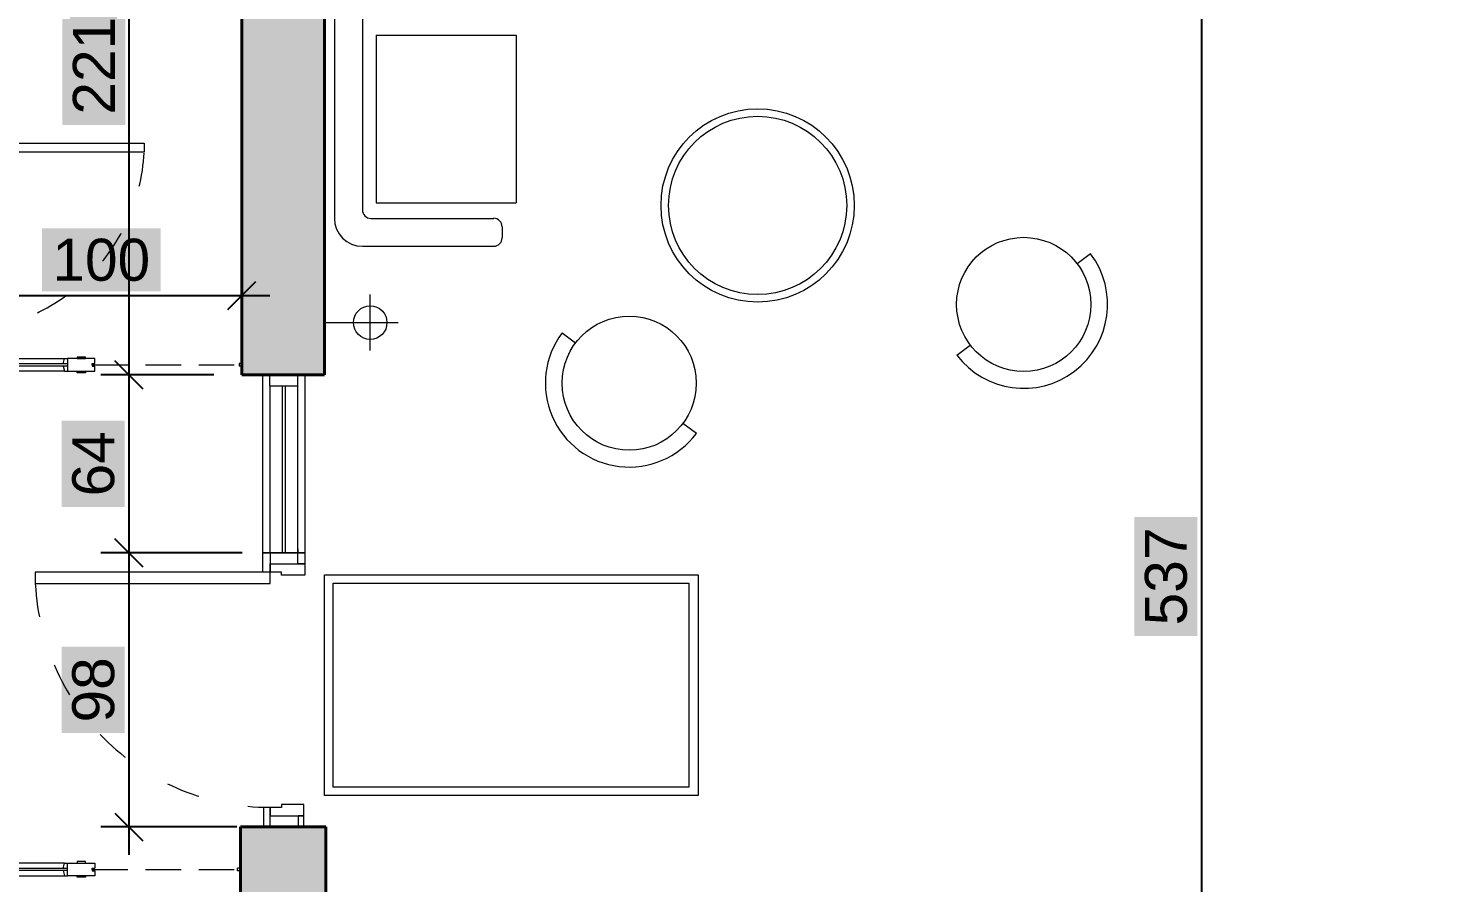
# Model space of a CAD drawing. Header units: inches. Extents: x 4350 to 28384, y -6772 to 993.
# Drawn here: x 24776 to 25279, y -3611 to -3306 of the extents above; entities that cross this region are included whole.
import ezdxf

# ---------------------------------------------------------------- set-up
doc = ezdxf.new("R2010")
doc.units = ezdxf.units.IN
doc.header["$MEASUREMENT"] = 0
doc.linetypes.add('ACAD_ISO03W100', pattern=[30, 12, -18])
doc.linetypes.add('TRATTEGGIATA2', pattern=[9.525, 6.35, -3.175])
for name, color, linetype, lineweight in [('ARREDAMENTO', 2, 'Continuous', 18), ('INFISSI', 4, 'Continuous', 18), ('MURATURA_section_wall', 7, 'Continuous', 40), ('QUOTE', 3, 'Continuous', 9)]:
    doc.layers.add(name, color=color, linetype=linetype, lineweight=lineweight)
doc.styles.get("Standard").update_dxf_attribs({"font": 'arial.ttf'})
doc.dimstyles.new('ook', dxfattribs={"dimtxt": 15, "dimasz": 10, "dimexe": 10, "dimexo": 10, "dimgap": 5, "dimtad": 1, "dimtoh": 1, "dimdec": 0, "dimzin": 0, "dimdsep": 46, "dimtxsty": 'Standard', "dimblk": 'OBLIQUE', "dimcen": 0.09, "dimdle": 10, "dimadec": 0, "dimazin": 0, "dimtfac": 1, "dimtdec": 0, "dimtofl": 0, "dimtmove": 0, "dimatfit": 3, "dimldrblk": 'OBLIQUE', "dimfxl": 1, "dimtfill": 2, "dimtfillclr": 1, "dimtolj": 1, "dimtzin": 0, "dimarcsym": 0})

# ---------------------------------------------------------------- blocks, each defined once
blk = doc.blocks.new('_Oblique')
at = {"color": 0, "linetype": 'ByBlock', "lineweight": -2}
blk.add_line((-0.5, -0.5), (0.5, 0.5), dxfattribs=at)
blk = doc.blocks.new('*D54')
at = {"layer": 'Defpoints', "color": 0, "transparency": 16777216}
for p in [(25278.92, -3233.32), (25182, -3770.52), (25195.87, -3770.52)]:
    blk.add_point(p, dxfattribs=at)
at = {"layer": 'QUOTE', "color": 0, "lineweight": -2, "transparency": 16777216}
for p, q in [((25195.87, -3223.32), (25195.87, -3780.52)), ((25268.92, -3233.32), (25185.87, -3233.32)), ((25192, -3770.52), (25205.87, -3770.52))]:
    blk.add_line(p, q, dxfattribs=at)
at = {"layer": 'QUOTE', "color": 0, "lineweight": -2, "transparency": 16777216, "xscale": 10, "yscale": 10, "zscale": 10}
for p, rotation in [((25195.87, -3233.32), 90), ((25195.87, -3770.52), 270)]:
    blk.add_blockref('_Oblique', p, dxfattribs=dict(at, rotation=rotation))
at = {"layer": 'QUOTE', "color": 0, "transparency": 16777216, "insert": (25183.2, -3501.92), "char_height": 15, "attachment_point": 5, "rotation": 90, "bg_fill": 1, "box_fill_scale": 1.25, "bg_fill_color": 1, "bg_fill_transparency": 0}
blk.add_mtext('\\A1;537', dxfattribs=at)
blk = doc.blocks.new('*D58')
at = {"layer": 'Defpoints', "color": 0, "transparency": 16777216}
for p in [(24852.76, -3209.01), (24812.39, -3429.84), (24852.76, -3429.84)]:
    blk.add_point(p, dxfattribs=at)
at = {"layer": 'QUOTE', "color": 0, "lineweight": -2, "transparency": 16777216}
for p, q in [((24812.39, -3199.01), (24812.39, -3439.84)), ((24842.76, -3209.01), (24802.39, -3209.01)), ((24842.76, -3429.84), (24802.39, -3429.84))]:
    blk.add_line(p, q, dxfattribs=at)
at = {"layer": 'QUOTE', "color": 0, "lineweight": -2, "transparency": 16777216, "xscale": 10, "yscale": 10, "zscale": 10}
for p, rotation in [((24812.39, -3209.01), 90), ((24812.39, -3429.84), 270)]:
    blk.add_blockref('_Oblique', p, dxfattribs=dict(at, rotation=rotation))
at = {"layer": 'QUOTE', "color": 0, "transparency": 16777216, "insert": (24799.86, -3319.43), "char_height": 15, "attachment_point": 5, "rotation": 90, "bg_fill": 1, "box_fill_scale": 1.25, "bg_fill_color": 1, "bg_fill_transparency": 0}
blk.add_mtext('\\A1;221', dxfattribs=at)
blk = doc.blocks.new('*D37')
at = {"layer": 'Defpoints', "color": 0, "transparency": 16777216}
for p in [(24812.39, -3429.84), (24812.39, -3493.46), (24862.93, -3493.46)]:
    blk.add_point(p, dxfattribs=at)
at = {"layer": 'QUOTE', "color": 0, "lineweight": -2, "transparency": 16777216}
for p, q in [((24812.39, -3419.84), (24812.39, -3503.46)), ((24822.39, -3429.84), (24822.39, -3429.84)), ((24852.93, -3493.46), (24802.39, -3493.46))]:
    blk.add_line(p, q, dxfattribs=at)
at = {"layer": 'QUOTE', "color": 0, "lineweight": -2, "transparency": 16777216, "xscale": 10, "yscale": 10, "zscale": 10}
for p, rotation in [((24812.39, -3429.84), 90), ((24812.39, -3493.46), 270)]:
    blk.add_blockref('_Oblique', p, dxfattribs=dict(at, rotation=rotation))
at = {"layer": 'QUOTE', "color": 0, "transparency": 16777216, "insert": (24799.73, -3461.65), "char_height": 15, "attachment_point": 5, "rotation": 90, "bg_fill": 1, "box_fill_scale": 1.25, "bg_fill_color": 1, "bg_fill_transparency": 0}
blk.add_mtext('\\A1;64', dxfattribs=at)
blk = doc.blocks.new('*D38')
at = {"layer": 'Defpoints', "color": 0, "transparency": 16777216}
for p in [(24812.39, -3493.46), (24812.39, -3591.43), (24860.93, -3591.43)]:
    blk.add_point(p, dxfattribs=at)
at = {"layer": 'QUOTE', "color": 0, "lineweight": -2, "transparency": 16777216}
for p, q in [((24812.39, -3483.46), (24812.39, -3601.43)), ((24822.39, -3493.46), (24822.39, -3493.46)), ((24850.93, -3591.43), (24802.39, -3591.43))]:
    blk.add_line(p, q, dxfattribs=at)
at = {"layer": 'QUOTE', "color": 0, "lineweight": -2, "transparency": 16777216, "xscale": 10, "yscale": 10, "zscale": 10}
for p, rotation in [((24812.39, -3493.46), 90), ((24812.39, -3591.43), 270)]:
    blk.add_blockref('_Oblique', p, dxfattribs=dict(at, rotation=rotation))
at = {"layer": 'QUOTE', "color": 0, "transparency": 16777216, "insert": (24799.73, -3542.44), "char_height": 15, "attachment_point": 5, "rotation": 90, "bg_fill": 1, "box_fill_scale": 1.25, "bg_fill_color": 1, "bg_fill_transparency": 0}
blk.add_mtext('\\A1;98', dxfattribs=at)
blk = doc.blocks.new('*D46')
at = {"layer": 'Defpoints', "color": 0, "transparency": 16777216}
for p in [(24852.76, -3080.71), (24752.25, -3401.53), (24852.76, -3401.53)]:
    blk.add_point(p, dxfattribs=at)
at = {"layer": 'QUOTE', "color": 0, "lineweight": -2, "transparency": 16777216}
for p, q in [((24852.76, -3090.71), (24852.76, -3411.53)), ((24742.25, -3401.53), (24862.76, -3401.53))]:
    blk.add_line(p, q, dxfattribs=at)
at = {"layer": 'QUOTE', "color": 0, "lineweight": -2, "transparency": 16777216, "xscale": 10, "yscale": 10, "zscale": 10, "rotation": 180}
blk.add_blockref('_Oblique', (24752.25, -3401.53), dxfattribs=at)
at = {"layer": 'QUOTE', "color": 0, "lineweight": -2, "transparency": 16777216, "xscale": 10, "yscale": 10, "zscale": 10}
blk.add_blockref('_Oblique', (24852.76, -3401.53), dxfattribs=at)
at = {"layer": 'QUOTE', "color": 0, "transparency": 16777216, "insert": (24802.51, -3388.87), "char_height": 15, "attachment_point": 5, "bg_fill": 1, "box_fill_scale": 1.25, "bg_fill_color": 1, "bg_fill_transparency": 0}
blk.add_mtext('\\A1;100', dxfattribs=at)

msp = doc.modelspace()

# ---------------------------------------------------------------- hatches: boundary and pattern name
at = {"layer": 'MURATURA_section_wall'}
h = msp.add_hatch(color=256, dxfattribs=at)
h.dxf.hatch_style = 1
h.paths.add_polyline_path([(24882.21, -3209.01), (24852.76, -3209.01), (24852.76, -3429.84), (24882.32, -3429.84)])
h.paths.add_polyline_path([(24672.76, -3954.14), (24752.76, -3954.14), (24752.76, -3952), (24632.76, -3952), (24352.25, -3952), (24352.25, -3954.14), (24432.25, -3954.14), (24432.25, -3959.62), (24352.25, -3959.62), (24352.25, -3962), (24432.25, -3962), (24752.76, -3962), (24752.76, -3959.62), (24672.76, -3959.62)])
h.paths.add_polyline_path([(24252.25, -3952), (24222.25, -3952), (24222.25, -4206.65), (24222.25, -4226.65), (24222.25, -4286.65), (24252.25, -4286.65), (24252.25, -4221.65)])
h = msp.add_hatch(color=256, dxfattribs=at)
h.dxf.hatch_style = 1
h.paths.add_polyline_path([(24882.76, -3591.43), (24852.25, -3591.43), (24852.25, -3856.65), (24852.25, -3956.38), (24852.76, -3956.38), (24852.76, -3957.38), (24852.25, -4206.65), (24852.25, -4286.65), (24882.25, -4286.65), (24882.25, -4226.65)])

# ---------------------------------------------------------------- linework, layer by layer
at = {"layer": 'ARREDAMENTO', "linetype": 'Continuous'}
for p, q in [((24885.85, -3248.55), (24885.85, -3373.97)), ((24895.84, -3251.54), (24895.84, -3370.97)), ((24900.84, -3308.51), (24950.8, -3308.51)), ((24900.84, -3308.51), (24900.84, -3368.47)), ((24950.8, -3308.51), (24950.8, -3368.47)), ((24900.84, -3368.47), (24950.8, -3368.47)), ((24898.84, -3373.97), (24942.81, -3373.97)), ((24945.81, -3376.96), (24945.81, -3380.96)), ((24895.84, -3383.96), (24942.81, -3383.96))]:
    msp.add_line(p, q, dxfattribs=at)
at = {"layer": 'ARREDAMENTO'}
for p, q in [((25156.17, -3386.61), (25151.39, -3390.24)), ((24898.65, -3421.2), (24898.65, -3401.2)), ((24882.31, -3411.21), (24904.65, -3411.2)), ((24904.65, -3411.2), (24908.65, -3411.2)), ((24967.24, -3414.9), (24972.04, -3418.49)), ((25108.39, -3422.85), (25113.17, -3419.23)), ((25015.25, -3450.82), (25010.45, -3447.23)), ((24851.25, -3607.09), (24851.25, -3606.09)), ((24852.25, -3606.09), (24851.25, -3606.09)), ((24852.25, -3607.09), (24851.25, -3607.09))]:
    msp.add_line(p, q, dxfattribs=at)
at = {"layer": 'ARREDAMENTO', "linetype": 'Continuous'}
for radius in [34.55, 31.85]:
    msp.add_circle((25037.16, -3369.36), radius, dxfattribs=at)
at = {"layer": 'ARREDAMENTO', "lineweight": 0}
for centre in [(25132.28, -3404.73), (24991.25, -3432.86)]:
    msp.add_circle(centre, 23.98, dxfattribs=at)
at = {"layer": 'ARREDAMENTO'}
msp.add_circle((24898.65, -3411.2), 6, dxfattribs=at)
at = {"layer": 'ARREDAMENTO', "linetype": 'Continuous'}
for centre, radius, start, end in [((24898.84, -3370.97), 3, 180, 270), ((24895.84, -3373.97), 9.99, 180, 270), ((24942.81, -3376.96), 3, 0, 90), ((24942.81, -3380.96), 3, 270, 0)]:
    msp.add_arc(centre, radius, start, end, dxfattribs=at)
at = {"layer": 'ARREDAMENTO'}
for centre, start, end in [((25132.28, -3404.73), 217.1796, 37.1796), ((24991.25, -3432.86), 143.1915, 323.1915)]:
    msp.add_arc(centre, 29.98, start, end, dxfattribs=at)
at = {"layer": 'INFISSI'}
for p, q in [((24790.44, -3425.95), (24735.16, -3425.95)), ((24790.44, -3426.73), (24735.16, -3426.73)), ((24736.18, -3424.1), (24789.42, -3424.1)), ((24790.44, -3424.1), (24790.44, -3428.58)), ((24799.26, -3426.34), (24799.26, -3425.84)), ((24799.26, -3425.84), (24800.26, -3425.84)), ((24799.26, -3426.34), (24799.26, -3426.84)), ((24799.26, -3426.84), (24800.26, -3426.84)), ((24852.76, -3425.84), (24851.76, -3425.84)), ((24851.76, -3425.84), (24851.76, -3426.84)), ((24852.76, -3426.84), (24851.76, -3426.84)), ((24789.42, -3428.58), (24736.18, -3428.58)), ((24862.76, -3433.84), (24862.76, -3429.84)), ((24872.76, -3493.46), (24872.76, -3429.84)), ((24862.76, -3433.84), (24872.76, -3433.84)), ((24862.76, -3433.84), (24862.82, -3493.43)), ((24867.26, -3493.46), (24867.26, -3433.84)), ((24867.76, -3433.84), (24868.26, -3433.84)), ((24868.26, -3433.84), (24868.26, -3493.46)), ((24872.76, -3492.08), (24872.76, -3493.46)), ((24862.76, -3493.46), (24872.76, -3493.46)), ((24862.93, -3587.43), (24872.93, -3587.43)), ((24790.44, -3606.2), (24735.16, -3606.2)), ((24790.44, -3606.98), (24735.16, -3606.98)), ((24789.42, -3604.36), (24736.18, -3604.36)), ((24790.44, -3608.83), (24790.44, -3604.36)), ((24799.26, -3606.59), (24799.26, -3606.09)), ((24799.26, -3606.09), (24800.26, -3606.09)), ((24799.26, -3606.59), (24799.26, -3607.09)), ((24799.26, -3607.09), (24800.26, -3607.09)), ((24736.18, -3608.83), (24789.42, -3608.83))]:
    msp.add_line(p, q, dxfattribs=at)
at = {"layer": 'INFISSI', "linetype": 'TRATTEGGIATA2', "ltscale": 2}
for p, q in [((24799.26, -3426.34), (24851.76, -3426.34)), ((24799.26, -3606.59), (24851.25, -3606.59))]:
    msp.add_line(p, q, dxfattribs=at)
at = {"layer": 'INFISSI'}
for points in [[(24750.65, -3347.07), (24817.85, -3347.07), (24817.85, -3350.27), (24750.65, -3350.27)], [(24793.84, -3423.56), (24793.84, -3424.1), (24796.86, -3424.1), (24796.86, -3423.56)], [(24793.84, -3429.13), (24793.84, -3428.58), (24796.86, -3428.58), (24796.86, -3429.13)], [(24860.26, -3429.84), (24875.26, -3429.84), (24875.26, -3493.46), (24860.26, -3493.46)], [(24862.93, -3500.43), (24860.29, -3500.43), (24860.29, -3493.46), (24862.93, -3493.46)], [(24875.26, -3501.43), (24866.93, -3501.43), (24866.93, -3500.43), (24862.93, -3500.43), (24862.93, -3497.43), (24875.26, -3497.43)], [(24875.26, -3497.43), (24872.76, -3497.43), (24872.76, -3493.46), (24875.26, -3493.46)], [(24862.93, -3500.43), (24778.93, -3500.43), (24778.93, -3504.43), (24862.93, -3504.43)], [(24862.93, -3584.43), (24860.53, -3584.43), (24860.53, -3591.43), (24862.93, -3591.43)], [(24874.93, -3583.43), (24866.93, -3583.43), (24866.93, -3584.43), (24862.93, -3584.43), (24862.93, -3587.43), (24874.93, -3587.43)], [(24874.93, -3587.43), (24872.93, -3587.43), (24872.93, -3591.43), (24874.93, -3591.43)], [(24793.84, -3603.81), (24793.84, -3604.36), (24796.86, -3604.36), (24796.86, -3603.81)], [(24793.84, -3609.38), (24793.84, -3608.83), (24796.86, -3608.83), (24796.86, -3609.38)]]:
    msp.add_lwpolyline(points, close=True, dxfattribs=at)
for points in [[(24790.44, -3425.95), (24788.87, -3425.95), (24789.42, -3424.1), (24790.44, -3424.1)], [(24790.44, -3426.73), (24788.87, -3426.73), (24789.42, -3428.58), (24790.44, -3428.58)], [(24800.26, -3425.84), (24800.26, -3424.1), (24790.44, -3424.1)], [(24790.44, -3428.58), (24800.26, -3428.58), (24800.26, -3426.84)], [(24790.44, -3606.2), (24788.87, -3606.2), (24789.42, -3604.36), (24790.44, -3604.36)], [(24790.44, -3606.98), (24788.87, -3606.98), (24789.42, -3608.83), (24790.44, -3608.83)], [(24790.44, -3604.36), (24800.26, -3604.36), (24800.26, -3606.09)], [(24800.26, -3607.09), (24800.26, -3608.83), (24790.44, -3608.83)]]:
    msp.add_lwpolyline(points, dxfattribs=at)
at = {"layer": 'INFISSI', "color": 4}
for points in [[(25015.89, -3580.16), (24882.37, -3580.16), (24882.37, -3501.36), (25015.89, -3501.36)], [(25012.51, -3577.16), (24885.37, -3577.16), (24885.37, -3504.36), (25012.51, -3504.36)]]:
    msp.add_lwpolyline(points, close=True, dxfattribs=at)
at = {"layer": 'INFISSI', "linetype": 'ACAD_ISO03W100'}
for centre, radius, start, end in [((24750.59, -3346.93), 67.34, 270.047, 357.1586), ((24863, -3500.26), 84.17, 182.8414, 269.953)]:
    msp.add_arc(centre, radius, start, end, dxfattribs=at)
at = {"layer": 'MURATURA_section_wall'}
for p, q in [((24882.32, -3429.84), (24882.21, -3209.01)), ((24852.25, -3591.43), (24882.76, -3591.43)), ((24882.76, -3591.43), (24882.25, -4226.65))]:
    msp.add_line(p, q, dxfattribs=at)
at = {"layer": 'MURATURA_section_wall', "linetype": 'ByBlock'}
msp.add_line((24852.76, -3429.84), (24882.32, -3429.84), dxfattribs=at)
at = {"layer": 'MURATURA_section_wall'}
for points in [[(24852.76, -3209.01), (24852.76, -3429.84)], [(24852.25, -3856.65), (24852.25, -3591.43)]]:
    msp.add_lwpolyline(points, dxfattribs=at)

# ---------------------------------------------------------------- dimensions: what is measured, and where the dimension line sits
at = {"layer": 'QUOTE'}
dim = msp.add_linear_dim(base=(24852.76, -3401.53), p1=(24752.25, -3401.53), p2=(24852.76, -3080.71), text='100', dimstyle='ook', dxfattribs=at)
dim.commit()
dim.dimension.update_dxf_attribs({"geometry": '*D46', "text_midpoint": (24802.51, -3388.87)})
for base, p1, p2, picture, middle in [((24812.39, -3429.84), (24852.76, -3209.01), (24852.76, -3429.84), '*D58', (24799.86, -3319.43)), ((25195.87, -3770.52), (25278.92, -3233.32), (25182, -3770.52), '*D54', (25183.2, -3501.92)), ((24812.39, -3493.46), (24812.39, -3429.84), (24862.93, -3493.46), '*D37', (24799.73, -3461.65)), ((24812.39, -3591.43), (24812.39, -3493.46), (24860.93, -3591.43), '*D38', (24799.73, -3542.44))]:
    dim = msp.add_linear_dim(base=base, p1=p1, p2=p2, angle=90, dimstyle='ook', dxfattribs=at)
    dim.commit()
    dim.dimension.update_dxf_attribs({"geometry": picture, "text_midpoint": middle})

doc.saveas('drawing.dxf')
